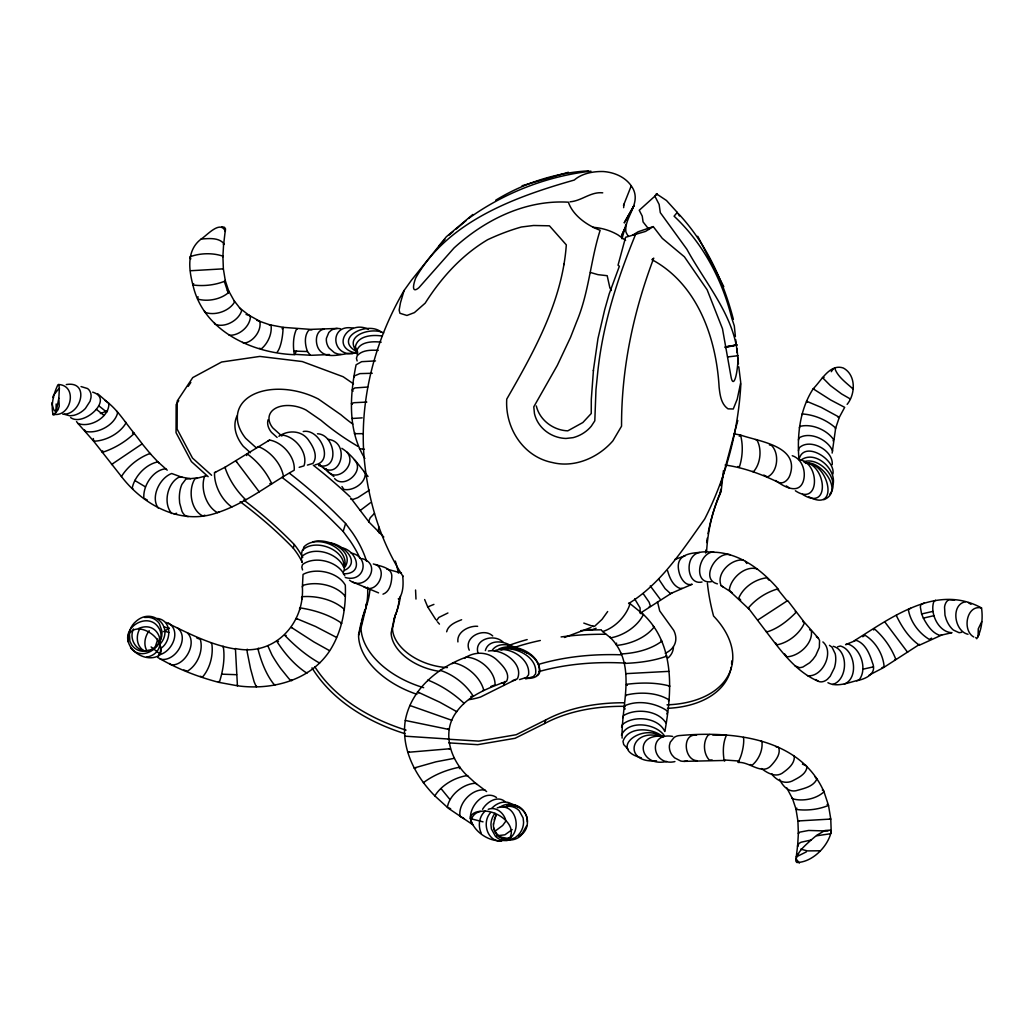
<?xml version="1.0" encoding="UTF-8"?>
<svg xmlns="http://www.w3.org/2000/svg" width="1034" height="1034" viewBox="0 0 1034 1034"><rect width="100%" height="100%" fill="white"/><g stroke="black" fill="none" stroke-linecap="round" stroke-linejoin="round"><path stroke-width="1.5" d="M827.924 682.711C837.398 687.791 849.302 682.169 858.944 680.114C867.733 669.476 860.908 648.253 847.958 643.988L845.592 644.634L856.165 640.33C865.497 643.445 869.71 654.083 872.45 662.755C877.31 673.884 865.704 678.963 856.579 680.76M778.46 590.336L778.473 589.328C762.575 570.91 741.74 554.366 716.601 552.324C708.652 552.427 697.627 549.455 692.237 557.132C685.93 565.249 689.032 585.011 702.021 582.013M622.119 738.108C620.969 704.697 637.707 664.332 609.737 636.97L610.642 637.875C623.605 635.6 637.655 626.41 643.407 614.48L629.124 602.9L630.016 603.791C626.371 616.044 614.92 627.741 602.719 631.541L601.827 630.662M56.198 403.958L55.939 411.752M978.965 631.386L978.81 635.173M383.808 537.021L369.164 522.235L350.836 498.129M235.416 649.016C211.375 645.242 188.098 633.247 166.022 622.403M434.836 795.883C441.376 785.155 454.831 777.387 467.213 775.578L467.95 776.418C450.591 760.404 441.053 732.033 456.718 711.638C468.648 695.119 488.462 688.062 506.608 681.251C510.499 673.522 502.821 665.702 497.651 660.687C489.185 652.118 476.532 650.955 466.179 657.133C437.796 667.473 411.041 689.432 405.289 720.452C400.985 748.823 415.384 776.172 434.836 795.883L448.562 808.42L472.732 824.654M190.049 258.086L190.708 259.017L190.062 256.742C200.208 253.033 212.668 252.684 222.905 256.161L222.866 256.897L223.667 243.352C218.277 237.29 208.545 238.557 201.178 239.022C186.611 250.034 188.705 268.75 192.751 284.415L192.919 284.983C203.116 330.699 251.689 353.189 294.768 354.701L296.461 350.784M828.027 831.026L808.601 830.47L799.566 832.176L798.364 833.65L797.912 820.97L795.921 808.859L792.199 797.705L792.522 798.752C802.668 801.712 816.214 799.049 823.995 791.824C800.083 737.488 732.292 730.896 680.269 735.51A34.303 19.607 71.5 0 0 674.181 737.397L670.239 742.231L669.425 745.385A8.724 4.976 71.5 0 0 672.113 755.156L674.517 757.78L680.682 760.998A34.303 19.607 71.5 0 0 687.248 760.843M223.667 243.352L223.59 244.838L225.218 230.931C219.958 220.087 206.968 235.429 201.178 239.022M811.057 840.047C804.84 845.786 796.943 852.029 795.753 860.883L796.787 862.498C812.31 862.369 827.988 846.536 831.22 831.724L830.108 830.134L825.003 830.509L816.795 835.239L811.057 840.047L801.104 842.219L798.868 843.524L797.589 846.458L798.403 832.913M302.38 586.924C304.72 624.213 273.635 656.745 235.429 648.538L237.432 685.775C271.322 690.492 309.903 680.811 329.652 650.916C342.164 631.477 346.248 607.953 345.304 585.154C337.937 572.125 315.952 567.356 303.04 574.413L302.38 586.924L303.104 585.334C316.766 581.069 336.36 585.063 345.356 596.476M832.926 474.011C835.731 459.186 803.496 439.579 798.985 459.639C796.943 435.288 799.696 409.58 813.267 388.655C821.203 380.939 829.837 363.322 843.33 368.014C856.268 375.045 855.506 394.148 847.13 404.359M797.679 844.972L796.051 858.879L799.424 863.067M832.137 453.073L835.679 428.05L839.337 417.245L821.203 407.383L806.494 401.205L807.347 402.213M628.569 603.61C661.398 583.331 682.686 549.791 704.684 519.042C725.984 477.294 738.379 430.648 740.861 383.847M225.296 231.422L225.515 228.928L224.481 227.312L221.845 226.756M593.451 370.237L591.306 399.253L591.241 413.497L582.853 422.531L567.782 430.842C553.384 430.338 539.658 420.192 536.31 405.948M153.097 649.442L142.265 651.265A15.006 14.67 -28.5 0 1 131.77 645.022L129.87 641.222L129.34 632.498A19.194 18.767 -28.5 0 1 136.423 621.02C152.916 606.893 174.539 627.315 160.309 643.885M58.835 398.258L59.39 388.099L58.654 384.519L57.852 384.906C53.509 393.928 50.653 405.225 53.212 415.048L54.673 414.544L56.405 410.408L58.835 398.258L59.248 406.194L58.111 409.645L55.203 413.471M975.734 637.513L976.755 638.741C981.938 629.887 982.972 617.983 981.524 607.94C936.546 583.228 891.373 617.712 854.187 640.783M456.718 711.638L439.773 702.202L417.478 691.875L418.77 692.974M708.044 533.66A446.61 279.852 16.8 0 1 720.194 493.851L720.698 489.302M721.215 484.739L721.551 481.702M706.623 550.98A446.61 279.852 16.8 0 1 721.267 490.297L723.477 470.56M833.262 483.602C835.756 468.389 815.18 450.165 801.363 459.833M470.806 821.397C475.601 798.235 519.301 818.605 510.021 837.514C496.139 847.453 471.737 832.758 470.38 816.899C472.021 813.06 476.364 811.664 480.203 811.302M593.335 370.676L597.975 338.532L604.722 309.605L609.194 293.902L619.366 266.268L618.035 265.182L625.596 237.264L645.513 231.422L653.242 226.601L662.264 238.337L684.405 256.807L707.14 289.779L722.482 328.734L731.038 376.815A23.032 3.89 -87.4 0 0 737.914 361.667C737.552 319.416 706.17 284.738 686.912 249.323L660.299 212.642L659.136 204.448L654.871 196.176L656.396 193.785L666.465 200.493L677.27 212.397L674.078 216.171C703.042 243.236 722.288 279.891 731.762 318.162L734.308 325.891L735.394 336.567M375.51 360.905L361.654 361.667L356.084 364.808C349.751 395.699 347.592 430.583 364.86 458.501M643.407 614.48C675.331 644.841 671.997 691.901 664.836 731.542C658.348 717.286 633.752 714.921 622.352 724.601L621.563 727.148M157.504 618.448C172.368 620.452 171.566 641.468 160.813 648.396M766.646 631.27L766.543 632.071C781.006 650.916 795.779 671.712 818.359 681.328A8.724 6.475 -43.1 0 0 827.394 679.273L830.199 676.262L834.386 667.874A34.303 25.501 -43.1 0 0 835.239 653.811L831.982 647.116L829.462 645.332M493.438 824.188L496.062 814.934M446.649 631.787C448.11 625.066 455.813 622.003 461.616 619.741M472.848 214.477L446.3 236.786L411.493 280.175L404.087 290.489L400.468 302.755L399.15 310.045L399.912 313.263L406.931 315.46L414.401 312.617L425.168 303.169C441.285 277.758 461.603 255.191 487.647 239.707A205.533 118.057 -45.7 0 1 521.394 227.002L533.557 225.49L549.429 225.813L566.309 244.877C562.38 300.972 534.164 351.366 506.75 399.111C504.889 427.83 523.243 456.808 552.389 462.534C574.594 468.131 598.389 457.648 612.929 440.794L621.55 426.189C621.331 368.634 633.403 311.803 653.746 258.151L651.885 259.637C697.601 284.143 716.304 338.105 719.108 387.143C719.987 394.872 721.034 404.061 728.014 408.844L733.261 408.999L737.242 399.111L740.732 382.515L738.78 366.824M640.162 612.567L640.085 607.94L634.682 598.867M157.685 657.404C176.672 668.649 197.507 676.74 218.82 682.35L219.441 681.988C223.034 670.717 225.192 657.96 223.215 646.302L222.594 646.677M798.494 450.759L798.972 448.084C809.402 437.421 833.637 450.255 832.202 464.705M656.706 195.077L656.965 193.629M358.488 635.057L361.099 622.662M369.913 589.548A163.437 102.405 16.8 0 1 366.294 606.312L360.995 628.155A78.39 49.115 16.8 0 0 423.682 687.688M400.468 596.23A194.017 121.573 16.8 0 1 396.72 611.314L394.187 618.552L391.136 633.028A47.448 29.727 16.8 0 0 438.08 671.156M395.531 614.106L392.481 628.594A47.448 29.727 16.8 0 0 447.412 667.576M896.607 614.842L896.426 615.708C901.7 626.785 909.222 638.34 919.42 645.19L941.703 635.044L951.991 632.692C938.743 632.381 929.605 613.459 933.805 601.685L935.563 600.224M919.601 644.324L883.269 667.77L869.077 675.176M256.497 686.111L256.329 686.886L254.105 681.742L250.512 668.584L247.191 652.015L247.204 649.236L247.682 649.74M623.993 204.15L623.631 207.666M343.87 567.201C345.434 549.157 314.284 537.848 302.264 550.424L301.566 553.539L302.342 557.003M307.059 672.449L306.904 673.173C294.91 665.418 284.88 653.837 277.151 641.83L277.306 641.106L278.482 641.468M155.087 647.362L157.879 638.909M303.065 550.243L303.815 547.038C315.965 533.932 347.23 546.598 344.955 564.835L343.521 566.58M378.754 526.862L378.392 531.502L379.4 533.182M343.702 571.699L344.387 568.803C339.475 553.526 314.181 545.357 302.031 556.382L301.346 559.278L302.135 562.496M798.442 440.019L798.92 437.977C809.829 431.126 828.014 439.54 832.629 451.031M93.331 438.545L93.667 441.208L121.947 477.191C143.933 505.536 181.454 525.686 217.437 512.657C245.51 503.455 268.672 484.442 294.186 470.224C295.478 457.015 282.463 442.177 269.564 440.057L224.96 467.29L214.516 472.68C214.103 485.308 221.509 499.758 231.823 507.035M873.549 629.939L874.738 629.163C883.876 637.202 891.347 647.775 895.728 659.136L894.539 659.912M720.427 485.579L737.798 420.515M635.613 234.33C617.259 278.999 602.357 325.49 597.587 373.765L595.985 389.482L594.808 420.825L591.306 426.176A32.416 29.172 -20.9 0 1 573.146 437.641L565.934 438.468A32.416 30.128 13.7 0 1 534.449 413.561L533.79 406.827L557.3 365.416L570.535 337.355L576.662 321.69C589.018 292.389 590.543 260.206 600.147 230.298A47.784 29.947 16.8 0 1 568.403 202.199C525.569 199.64 485.127 219.686 454.068 247.94L418.951 287.633A30.219 6.049 -60.4 0 1 415.655 278.094C447.8 221.392 514.725 196.938 574.284 180.045A47.784 29.947 16.8 0 1 603.3 171.528C615.514 172.394 627.664 178.068 633.39 189.39C640.537 204.848 624.2 217.411 625.867 231.706A21.559 11.607 32.5 0 0 628.245 236.114M621.434 735.122C628.297 719.884 655.052 723.141 664.035 735.239M621.977 238.789L625.971 224.275M302.238 562.225A103.141 64.625 16.8 0 0 293.255 548.123L294.328 544.569A396.035 248.16 16.8 0 0 243.662 499.965M359.922 558.166A163.437 102.405 16.8 0 0 349.944 540.64L343.172 531.476L345.589 523.488L333.93 511.804A456.291 285.914 16.8 0 0 289.455 473.249M361.435 621.124L364.912 609.569M468.997 699.656A78.39 49.115 16.8 0 0 480.616 696.994L503.739 685.452L504.954 681.445M448.834 742.877L477.682 744.674L515.1 738.276L544.634 723.529L545.706 719.974A167.469 104.938 16.8 0 1 624.355 702.758M720.194 493.851L721.267 490.297M799.372 427.83L799.812 426.435C811.406 423.32 826.748 429.679 833.507 439.502L833.081 440.898M616.6 643.122L616.148 644.544L616.988 645.371C630.417 644.079 645.72 637.797 654.07 627.082L653.229 626.255M121.392 476.584C127.764 466.282 138.685 457.648 150.046 453.474L158.9 462.935M485.347 650.58C488.565 638.534 505.29 640.692 512.903 647.181M622.739 717.738L623.476 715.631C635.69 708.006 657.999 710.268 665.909 722.895M133.515 628.969C128.332 639.154 137.083 653.113 148.883 650.696M274.979 684.469L274.682 685.258C266.294 675.15 261.266 661.773 257.97 649.042L258.254 648.253L259.095 648.732M738.005 761.89C741.546 757.676 744.674 743.2 743.472 737.371M139.5 629.344C135.519 636.582 136.746 647.452 144.928 651.162M70.622 417.581C83.47 427.171 114.748 398.904 92.685 392.157M623.476 205.469L631.218 185.926M353.77 377.513L354.416 375.911L359.858 373.623L372.253 373.261M666.852 713.912L667.499 712.297L666.684 710.513C655.039 702.784 637.926 699.915 624.975 705.64L624.316 707.256L625.131 709.04M801.854 414.737L802.164 413.975C814.107 414.608 826.851 419.998 835.679 428.05L835.356 428.826M363.425 615.398L358.578 636.156A78.39 49.115 16.8 0 0 416.87 694.292M394.187 618.552L395.376 615.747M494.149 819.716L495.958 815.451M526.758 825.571L522.144 833.598L518.551 836.596M621.486 235.998L625.118 227.855L621.705 235.145M282.075 328.773L283.058 327.339L310.523 329.381L337.239 328.45M167.224 470.173L157.931 461.888C145.975 464.176 134.523 476.247 132.197 488.138L133.179 489.198M427.649 680.566L427.908 680.075C441.091 685.335 453.642 693.478 463.969 703.236L463.697 703.727M837.954 417.154L839.207 417.478L844.675 407.344L830.664 399.977L813.176 388.823L814.417 389.12M625.699 696.128L626.281 695.055C639.93 691.772 657.081 692.392 669.037 699.915L668.455 701M404.087 290.489C374.864 340.367 359.302 399.667 364.097 457.545C367.858 499.629 380.124 540.872 403.092 576.494M76.503 421.562L78.002 423.475C90.32 428.205 109.294 417.129 108.906 403.454L97.791 393.838M624.407 222.633L634.049 205.533L624.2 222.788M739.22 436.258L740.525 435.043C759.266 441.634 800.161 445.99 789.898 475.291C788.283 479.957 783.32 484.662 778.15 482.258C761.36 474.128 743.653 467.588 725.118 465.016M486.626 791.566L475.73 783.255C463.374 783.578 449.363 794.888 447.399 807.192L450.643 808.769M796.232 856.656L798.455 853.683M198.037 296.732L197.597 299.033C207.744 301.993 221.289 299.33 229.07 292.105L227.364 290.283M672.048 592.831L640.279 613.175M862.744 636.763L865.07 635.277C875.514 641.636 883.126 654.302 884.096 666.478L881.782 667.964M490.491 812.724C481.637 822.276 487.156 841.857 501.477 841.198M563.957 263.89L563.75 264.885M931.569 638.146L929.32 639.4C918.89 633.196 910.282 621.602 908.356 609.543L910.592 608.302M178.74 400.662L176.155 404.565L176.051 432.664L191.406 461.603L208.144 476.674M188.227 386.354L190.825 382.451M343.676 610.422L344.374 609.388C333.698 599.63 316.559 595.571 302.238 596.696L301.54 597.742L302.316 599.177M149.18 630.727C145.212 635.988 143.429 643.407 146.285 649.598M607.669 611.533L602.034 619.379L594.718 626.177L593.27 626.449L583.796 623.088M102.702 450.785L102.224 452.388C113.934 448.691 125.347 441.97 134.213 433.453L133.903 432.962C124.7 421.872 116.881 408.52 104.899 400.365M831.271 371.71L833.404 368.686M482.581 809.325C486.678 802.048 497.432 795.146 504.967 801.544M505.432 821.707L502.666 825.481L495.596 830.78M158.486 655.866C169.395 640.369 136.139 617.143 127.906 636.13C126.213 651.355 147.164 663.208 159.482 655.22C162.803 650.877 160.399 645.022 157.814 640.951M439.515 671.105L440.135 670.329C453.215 674.491 465.882 684.301 473.081 695.972L470.741 696.619M459.497 768.624L459.884 767.138C447.011 769.593 433.841 774.789 423.384 782.699L423.824 783.19M834.645 367.794C837.152 376.441 846.329 382.826 852.96 388.9M345.02 567.007C355.295 550.695 326.654 537.073 312.85 541.906M492.378 649.998C498.905 641.209 512.269 644.802 519.999 650.05M981.718 621.68L978.254 628.853L978.086 636.905M537.189 675.318L539.464 672.746C541.945 654.276 513.988 641.545 498.789 649.042M485.088 811.147C478.91 816.576 477.811 826.218 481.34 833.417M444.904 239.461L439.282 245.433M58.938 388.474L53.6 395.221L52.837 397.289L53.535 397.702M787.223 601.025L777.465 588.992C766.362 592.249 755.686 599.1 748.332 608.044L766.543 632.071C777.71 628.801 787.869 620.723 796.012 612.412L795.236 611.495M669.321 686.641L669.877 686.098C656.176 682.337 641.041 682.518 626.94 684.25L626.384 684.792L627.315 685.374M404.682 736.156L448.601 739.039M452.142 663.763L453.215 662.716C466.386 665.146 480.138 676.818 483.653 689.82L482.568 690.867M374.437 513.407L370.237 517.775L368.737 521.188L369.164 522.235M654.871 196.176L639.232 210.277L642.243 216.119L643.07 221.922L649.003 229.47M491.822 808.355C496.798 802.565 506.557 799.424 512.825 804.943M512.179 829.604L504.902 834.813L496.85 835.782M684.03 761.36L725.196 760.442M405.289 720.452L449.053 729.487L447.696 729.06M341.155 623.773L341.737 623.269C329.691 614.92 314.594 610.073 300.118 607.889L299.524 608.393L300.377 609.414M456.252 228.979L466.36 220.345M468.531 218.497C504.153 192.789 547.374 176.013 590.944 171.179M452.892 231.823L448.898 235.17M829.72 494.342C841.418 480.345 819.91 456.343 803.819 461.746M464.563 658.399L466.179 657.133C479.608 657.598 495.376 671.079 495.066 684.896L490.904 686.447M369.358 490.168L357.816 497.651L353.059 499.409L350.81 499.073M257.117 447.308L258.19 446.52C270.184 451.044 281.274 463.646 283.432 476.325L282.36 477.113M163.566 631.645L169.434 628.065M192.751 284.415L193.707 283.73M192.919 284.983C203.608 286.418 215.408 285.138 225.347 280.951L223.357 268.84L222.905 256.161M796.865 808.174L796.077 809.428C806.766 810.863 818.566 809.583 828.505 805.396L823.671 790.777L822.288 790.002M355.244 433.13L354.429 433.711L363.335 433.66M625.053 662.471L624.239 663.053L624.872 663.401C638.973 662.794 653.604 660.984 666.84 656.112L666.206 655.763M267.974 441.143L269.564 440.057M370.327 502.821L360.271 510.447M190.502 270.74L223.357 268.84M278.883 436.283C288.719 429.498 302.6 430.415 309.166 441.066C313.535 447.179 318.188 456.601 312.888 463.452L307.408 465.106M632.601 235.209L638.081 231.797L653.242 226.601M150.822 649.895L154.699 647.581A19.194 18.767 -28.5 0 0 161.782 636.104L162.079 631.658L159.352 623.58A15.006 14.67 -28.5 0 0 148.857 617.324L144.54 617.44M495.713 200.208C523.501 183.238 555.801 172.613 588.359 170.881M345.214 570.044C362.081 560.919 340.38 542.062 327.804 542.902M112.706 463.865L111.543 464.499L142.175 443.844L150.602 454.081L150.046 453.474M494.252 650.851C508.534 645.061 530.83 658.645 528.542 674.84L526.603 677.348L519.507 679.609M699.63 552.453C683.681 553.345 674.711 558.14 679.584 574.064C681.29 579.221 685.826 586.343 692.185 584.262L670.523 593.594L665.095 588.643L658.839 579.273M499.965 807.115C505.432 803.457 513.407 802.694 518.616 807.205M806.404 851.848L796.749 856.643M545.706 719.974L516.173 734.722L478.755 741.12L448.304 739.22M503.739 685.452L511.882 681.419A227.751 142.705 16.8 0 1 516.044 679.584M980.736 608.328L981.524 607.94C966.506 604.373 961.943 630.533 973.795 636.996M500.986 649.972L508.974 647.555L519.688 649.171M214.516 472.68L215.654 472.15M100.363 413.548L107.497 410.834M219.04 511.933L217.437 512.657C206.115 506.453 200.312 488.643 204.512 476.584L206.115 475.873L194.961 478.781C187.942 489.573 190.644 510.253 202.858 515.992L204.874 515.191M225.567 467.032L224.96 467.29C228.889 479.427 236.566 491.021 245.808 499.81L246.402 499.551M447.929 612.981L438.817 617.453L436.503 620.723M674.801 559.472L685.284 555.749M564.448 637.474L591.06 627.457M757.974 619.922L787.675 600.56L803.961 621.848L818.346 638.133L819.561 640.511L819.329 647.426L815.71 655.569L812.905 659.408L809.674 662.755L802.849 667.059L799.709 667.744L795.043 665.896M596.127 628.271L592.275 629.654L585.477 629.848M158.693 654.949C171.915 652.428 181.894 631.063 168.348 622.972M382.994 594.175C389.482 591.926 391.33 583.822 391.744 577.696C392.998 567.408 380.486 566.386 373.326 563.957M709.699 734.515L708.277 734.967C702.732 741.701 703.379 753.683 709.285 760.016L712.168 759.977M190.527 478.781A8.724 5.183 72.4 0 0 188.201 478.303L179.787 476.816C167.418 482.232 162.687 503.532 171.812 513.549M174.126 514.027L176.646 513.252M433.918 604.399L427.701 606.919L435.702 619.469M823.736 499.719C844.209 492.003 822.056 461.216 806.3 462.857M568.377 172.277L522.067 185.758M138.466 628.53C160.748 618.836 169.679 653.087 146.544 657.146M837.682 646.754L840.371 646.03C854.963 649.779 858.995 678.201 844.403 684.03M677.27 212.397L679.441 215.99M832.616 684.495C847.764 680.152 848.927 650.528 833.275 646.315M570.044 201.798C581.754 200.932 590.621 191.548 602.732 192.828M924.099 603.029L920.867 604.657L920.338 607.01L921.617 613.963L932.862 611.391M921.617 613.963L923.362 618.112L934.051 615.657M511.274 837.281L506.996 838.264L498.853 836.726M863.067 669.166L873.174 666.904M725.157 347.514L737.009 344.917L725.015 346.933M488.255 809.286C496.087 806.3 503.868 812.97 505.781 820.363M497.251 807.864C516.716 801.389 522.958 832.848 507.41 839.518M713.757 551.91C698.338 552.285 692.69 584.83 711.495 581.651M503.39 807.166L507.629 806.3A15.006 14.579 -33 0 1 519.068 810.54L523.126 817.946L523.592 822.34A19.194 18.651 -33 0 1 518.551 834.787L515.1 837.734L506.893 840.59A15.006 14.579 -33 0 1 495.454 836.338L491.396 828.945L490.93 824.537A19.194 18.651 -33 0 1 494.989 813.267M324.224 329.109C315.422 330.337 314.892 342.306 318.446 348.639C326.227 361.732 344.645 351.857 356.73 353.15M329.497 354.52L311.57 355.295L294.276 354.313C292.906 346.067 292.984 336.425 296.629 328.877L297.12 329.277M682.013 588.243L680.346 588.527C672.966 586.045 669.528 577.696 667.602 570.755M728.014 346.455L736.996 344.968M488.358 651.019C502.369 648.396 524.148 663.815 517.401 678.795L512.347 680.734M501.684 649.158C516.069 646.289 538.275 657.469 535.534 674.039L533.376 676.585L525.686 678.899M504.385 648.783C518.887 645.849 542.152 656.525 539.309 673.522C536.297 678.123 530.209 678.834 525.182 678.175M501.374 683.138L504.437 682.686M648.951 607.191L650.386 606.105L649.132 602.215L643.122 593.529M961.672 632.317L959.1 632.692L953.387 630.068A19.194 11.413 72.4 0 1 946.291 619.586L944.986 615.243L944.546 607.01A15.006 8.931 72.4 0 1 949.16 599.707L954.563 600.108M941.703 635.044L939.751 635.328C931.841 632.821 927.162 624.975 923.362 618.112M674.905 761.58C651.898 767.034 646.922 731.71 672.656 736.428M66.279 384.57C90.32 380.396 81.259 415.552 62.777 414.169M132.507 433.143L133.903 432.962L142.291 443.922M965.459 601.762C950.349 604.631 954.46 631.438 968.018 634.269M666.736 761.463C639.18 767.848 632.924 732.434 663.867 736.492M727.6 356.924L738.134 355.709M269.06 324.676L283.058 327.339C283.058 335.042 281.028 347.476 277.177 352.155M351.922 418.512L362.197 417.865M625.984 673.651L668.778 671.363M336.528 637.422L315.525 626.475L296.138 618.397L297.094 619.095M820.091 850.788L807.425 850.892L800.73 849.16M415.862 768.055L414.027 768.029L435.921 761.825L454.378 758.31M656.538 760.817C621.848 763.674 630.572 727.044 660.894 736.622M409.309 752.17L407.706 752.325L450.41 748.706L449.105 748.81M364.42 449.299L359.418 448.653M829.526 819.212L830.767 819.07L828.505 805.396M303.233 431.527C319.687 428.115 334.887 461.487 315.008 464.809M280.925 434.991C294.522 435.327 308.546 452.621 303.983 465.856L299.175 467.329M816.821 835.769L830.056 833.805L831.207 833.068L830.561 830.793M196.977 477.966L185.887 479.117L181.906 484.364A34.303 20.422 72.4 0 0 179.334 498.078L179.657 503.002L182.01 511.416A8.724 5.183 72.4 0 0 188.356 516.548M128.345 642.062C123.279 626.333 147.655 612.516 157.931 626.707C170.158 642.993 142.938 664.203 130.568 647.659M343.314 573.792C365.235 574.439 356.471 549.002 340.328 547.555M798.972 820.944L797.912 820.97L830.767 819.07L831.22 831.724M366.812 402.084L353.951 402.704L351.392 403.712L352.323 404.307M398.232 598.828L399.034 598.828C403.557 592.301 403.428 583.331 402.678 575.667M367.716 387.039L354.843 387.944L352.232 389.896L353.124 391.098M477.643 626.307C468.945 625.57 456.601 631.955 457.907 641.92M293.617 351.056L307.473 351.547L310.11 354.869M221.741 674.168L236.631 674.698M712.749 734.993L726.501 735.109C722.869 742.658 722.779 752.287 724.149 760.533L724.64 760.934M640.511 613.511L642.502 613.576M196.887 638.056L200.299 639.335C203.595 650.709 197.416 665.301 187.257 671.26L183.845 669.993M378.237 350.358C371.09 349.983 362.327 349.841 357.221 355.722L356.433 358.268L357.131 360.956M256.781 320.32L271.05 325.258C272.213 333.775 267.884 343.404 261.344 348.859L259.366 348.277M775.655 746.535L778.641 747.466C781.019 754.044 775.539 760.623 771.403 765.276C762.174 775.978 749.301 761.308 738.211 762.472M509.995 839.543C502.744 840.164 495.661 835.226 493.993 828.079M805.486 463.361C828.454 461.423 840.422 513.795 808.756 496.734M724.33 759.964L739.194 761.05M353.15 328.179C329.794 323.345 330.518 355.606 352.736 353.706M409.826 705.472L451.78 720.284M755.479 439.618L756.785 439.76C762.148 448.911 760.662 463.697 753.566 471.582L752.248 471.439M382.36 336.076C372.951 334.564 357.79 335.365 355.36 346.778L357.531 351.974M345.291 577.502C364.743 583.15 370.573 556.848 351.056 553.009M428.606 607.036L427.701 606.919L424.651 599.539M470.302 818.592L483.02 821.836M246.092 314.543L248.212 314.84L259.767 321.251C261.899 330.441 253.188 342.202 243.869 343.198L242.628 342.344M229.134 335.249C238.828 335.882 249.375 327.119 250.409 317.425L249.685 315.822L239.513 307.899M761.502 768.559C767.952 773.535 776.637 778.266 783.85 771.997C788.709 768.469 794.306 763.648 794.345 757.159L793.608 755.544M743.407 560.079C731.154 558.528 715.67 573.573 721.202 585.722L732.033 592.624M381.184 342.202C372.679 341.142 359.147 341.504 356.549 351.586L357.234 354.572M81.053 386.574L87.593 388.564A15.006 11.154 -43.1 0 1 91.018 397.47L90.074 401.257L85.331 408.559A19.194 14.256 -43.1 0 1 73.879 415.332L69.911 415.81L64.354 414.311M730.353 554.754C716.006 550.851 699.837 579.583 717.402 583.848M58.654 384.519C78.416 385.617 70.803 418.395 52.863 414.091M386.768 569.075L401.451 573.094M165.854 468.777C153.11 469.759 142.64 486.019 143.894 498.31L147.319 500.029M696.541 735.226C681.664 733.171 683.939 760.068 697.045 760.701M734.218 433.879L740.525 435.043C743.304 445.357 742.632 457.312 739.232 467.433L738.018 466.437M807.489 675.693C822.586 677.658 834.671 651.898 822.896 641.933M802.423 764.178L806.3 765.664L806.947 767.228C806.093 773.755 799.269 777.335 793.983 780.088C785.814 785.064 777.116 780.993 771.584 773.988L773.057 774.97M769.412 444.93L771.416 445.331C779.597 453.176 778.072 471.788 767.603 476.933L763.79 475.071M160.192 659.11C175.237 662.82 190.514 637.526 177.163 627.69M179.787 476.816L182.113 477.294L171.67 473.507C159.714 477.928 150.331 496.992 158.163 507.991M328.179 439.334C351.974 442.138 339.591 484.946 319.519 464.693M824.059 377.436L822.457 377.578L830.405 385.579L841.586 393.941L850.375 398.995M317.464 433.776C335.3 434.306 340.147 470.948 318.601 465.571M484.972 789.989C472.021 788.283 457.687 803.638 460.091 816.446L464.176 818.644M383.679 332.948C372.705 327.067 344.8 334.37 355.683 349.983M641.403 757.844C607.165 748.875 642.915 722.818 661.062 736.673M368.414 329.277C347.502 319.054 329.51 348.923 357.402 353.318M406.065 730.133C370.663 719.005 335.274 698.751 314.892 666.852M404.992 733.688C368.505 722.314 332.47 701.026 311.997 667.848M361.939 558.567C383.097 564.215 365.351 592.779 349.505 580.19M590.375 272.459L597.975 274.656L607.191 275.703L609.853 287.762L611.365 290.502M311.984 329.807L309.088 329.833C303.893 335.572 304.952 344.774 307.473 351.547M792.251 455.723C802.591 458.98 806.533 472.46 803.03 482.012C798.002 494.898 782.958 486.226 775.681 480.487M286.159 635.38L285.009 635.587C295.194 646.134 306.801 655.944 319.622 663.078L319.596 662.497M827.084 804.413L828.35 804.827M749.34 609.375L730.237 591.526L729.358 589.651C730.909 577.916 745.579 564.965 757.444 569.036M164.083 626.824L168.529 628.31M164.755 631.128L168.994 632.537M800.032 459.884C820.078 463.413 819.859 507.099 795.366 490.762M804.387 462.263C826.412 464.46 830.871 512.425 802.526 494.355M378.547 592.87L352.452 581.909M269.861 483.55L271.748 483.705C266.397 472.008 257.388 461.099 246.893 453.655L246.699 455.555M292.363 627.845L291.291 627.367L313.858 641.907L329.419 650.58M381.572 332.315C367.548 320.165 331.604 338.803 357.738 352.219M802.668 621.214L804.31 623.256C799.502 633.829 788.49 642.541 777.103 644.828L775.461 642.786M341.84 448.342C352.646 455.219 359.858 466.786 368.052 476.454M740.706 600.159L738.832 597.898C743.407 587.157 755.453 578.988 766.982 577.799L768.857 580.061M522.222 650.153L527.094 653.074M134.704 480.409L145.355 486.833M721.202 585.722L723.309 587.015M375.846 564.525C388.668 571.039 376.143 595.3 363.748 586.679M809.648 629.706L811.315 630.805C813.293 643.251 798.972 656.319 786.939 656.81L784.483 653.772M814.857 776.573L816.86 778.925C813.9 786.189 804.736 788.309 797.847 790.209C789.407 793.324 782.828 786.447 779.558 779.326M248.212 314.84L249.685 315.822M503.183 642.269C494.536 633.196 473.352 639.064 478.109 653.385M968.263 602.538L970.965 604.347M786.331 485.928L789.394 488.009M492.727 635.962C483.473 627.173 463.297 637.254 469.242 650.192M353.499 383.834L343.12 376.725L302.277 361.551L259.844 356.42L221.599 362.016L192.751 377.591L177.228 401.011L177.124 429.11L192.479 458.049L211.608 475.278M815.839 679.532L818.359 681.328M625.596 240.392L618.022 234.951A36.397 22.813 16.8 0 0 592.766 227.312M816.343 636.686L818.346 638.133M187.438 632.937C197.61 642.877 185.151 665.715 171.541 664.914L169.537 663.466M151.106 646.935L160.115 654.083M663.027 736.841C652.454 727.703 628.181 725.894 622.985 741.378L623.722 744.558L628.142 749.34M602.719 631.541L610.642 637.875M98.708 405.729L106.76 412.178M96.33 409.283L103.995 415.422M761.089 740.822L761.903 741.533C763.066 750.038 758.749 759.68 752.209 765.134L750.219 764.553M661.114 640.511L661.85 641.158C650.813 649.507 635.509 653.165 621.718 653.927L620.982 653.281M496.514 797.524C483.227 787.998 465.067 810.656 471.943 823.594M363.8 471.452L365.118 472.616C366.514 482.619 353.059 491.409 343.831 489.392L341.957 486.51M281.855 436.051L272.782 427.895A26.108 16.363 16.8 0 1 275.703 408.197A26.108 16.363 16.8 0 1 305.974 409.981L321.018 420.334A202.884 127.13 16.8 0 0 357.984 446.391M277.112 437.434L271.438 432.328A26.108 16.363 16.8 0 1 268.09 419.765M256.432 447.981L245.678 438.3A57.206 35.841 16.8 0 1 252.076 395.156A57.206 35.841 16.8 0 1 318.394 399.034L340.936 414.763A172.316 107.975 16.8 0 0 352.762 424.082M250.435 452.75L243.261 446.287A57.206 35.841 16.8 0 1 236.941 416.017M467.213 775.578L476.894 784.47M354.339 459.936C365.377 470.263 344.555 489.444 334.615 478.6M343.172 531.476L331.526 519.805A456.291 285.914 16.8 0 0 282.114 477.475M56.133 412.152L53.755 409.761L51.7 403.014M78.002 423.475L93.667 441.208C105.882 440.988 119.983 433.479 126.083 422.828L125.36 421.782M210.884 642.721L211.828 643.73C213.456 655.142 210.057 668.3 202.509 677.076L200.299 676.262M592.508 625.635L593.27 626.449M437.485 621.848L439.45 624.109M678.847 214.141C706.054 243.326 723.386 281.002 733.377 319.364M228.747 291.058L234.046 300.635L241.71 310.484C238.919 320.437 224.637 328.334 214.969 324.146L214.309 322.582M660.571 599.733L650.27 585.916M441.13 788.684L449.919 799.489M885.207 622.455L907.606 652.286L907.232 651.756M345.589 523.488L352.361 532.639A163.437 102.405 16.8 0 1 366.566 561.281M116.558 411.067L117.682 412.605C114.839 425.064 97.881 434.022 85.641 431.437L84.504 429.911M259.211 491.861L235.778 460.776L236.657 461.991M745.527 561.372L746.806 563.504M347.01 452.181C358.126 465.365 334.628 485.373 325.904 468.699M792.522 798.752L786.719 787.792M218.355 681.496L218.82 682.35L237.432 685.775L237.355 684.973M723.787 286.664L697.743 236.282M234.046 300.635L234.55 302.018C229.328 311.182 214.697 316.133 204.913 312.255L204.409 310.885M229.07 292.105L225.192 280.382M224.404 281.636L228.307 293.359M344.787 575.848C338.816 561.501 314.866 555.206 302.51 564.551L301.799 567.11L302.561 569.954M657.469 601.646L659.692 610.887L673.741 630.391A35.88 22.477 16.8 0 1 665.211 653.307M737.694 357.506L738.431 363.813M735.704 339.617L736.182 343.999M736.673 348.393L737.152 352.788M527.327 821.823C528.09 811.083 516.405 802.849 506.479 806.74L506.595 806.145C523.411 799.437 534.656 823.258 522.002 834.309C512.929 845.709 491.745 839.052 493.541 823.684M415.565 590.013L415.978 599.061M292.04 679.881A8.724 1.654 54.1 0 1 288.887 678.666L280.563 668.339A34.303 6.488 54.1 0 1 271.942 654.949L268.065 646.328A8.724 1.654 54.1 0 1 268.349 645.539M341 354.3A34.303 19.607 71.5 0 1 337.666 353.938L334.421 352.723L329.096 348.096A8.724 4.976 71.5 0 1 326.395 338.325L328.825 332.457L331.151 330.337A34.303 19.607 71.5 0 1 340.574 328.812M731.206 667.15A96.821 60.67 16.8 0 1 667.447 708.329M731.723 660.959A96.821 60.67 16.8 0 1 731.594 664.074M538.869 671.596A227.751 142.705 16.8 0 1 624.665 663.065M538.572 664.384A227.751 142.705 16.8 0 1 621.279 654.806M544.634 723.529A167.469 104.938 16.8 0 1 624.872 706.325M367.561 587.299A163.437 102.405 16.8 0 1 363.878 614.312M667.008 704.839A96.821 60.67 16.8 0 0 713.563 616.044A446.61 279.852 16.8 0 1 707.385 583.163M513.627 647.723A258.332 161.873 16.8 0 1 540.33 640.485M561.087 636.931A258.332 161.873 16.8 0 1 605.872 634.269M395.311 561.1A194.017 121.573 16.8 0 1 398.374 573.056M399.318 599.268A194.017 121.573 16.8 0 1 395.841 614.416M313.328 465.248A486.859 305.069 16.8 0 1 350.061 496.798M294.328 544.569A103.141 64.625 16.8 0 1 302.716 557.481M673.418 646.948A35.88 22.477 16.8 0 1 668.106 657.908M319.299 464.486A486.859 305.069 16.8 0 1 321.587 466.334M323.862 468.195A486.859 305.069 16.8 0 1 333.93 476.648M507.629 645.888A258.332 161.873 16.8 0 1 527.172 639.568M580.979 630.624A258.332 161.873 16.8 0 1 601.374 629.822M240.159 501.684A396.035 248.16 16.8 0 1 293.255 548.123M705.64 553.022A446.61 279.852 16.8 0 1 705.886 550.01M706.674 542.54A446.61 279.852 16.8 0 1 707.308 538.081M366.139 603.972A163.437 102.405 16.8 0 1 365.713 606.816"/></g></svg>
